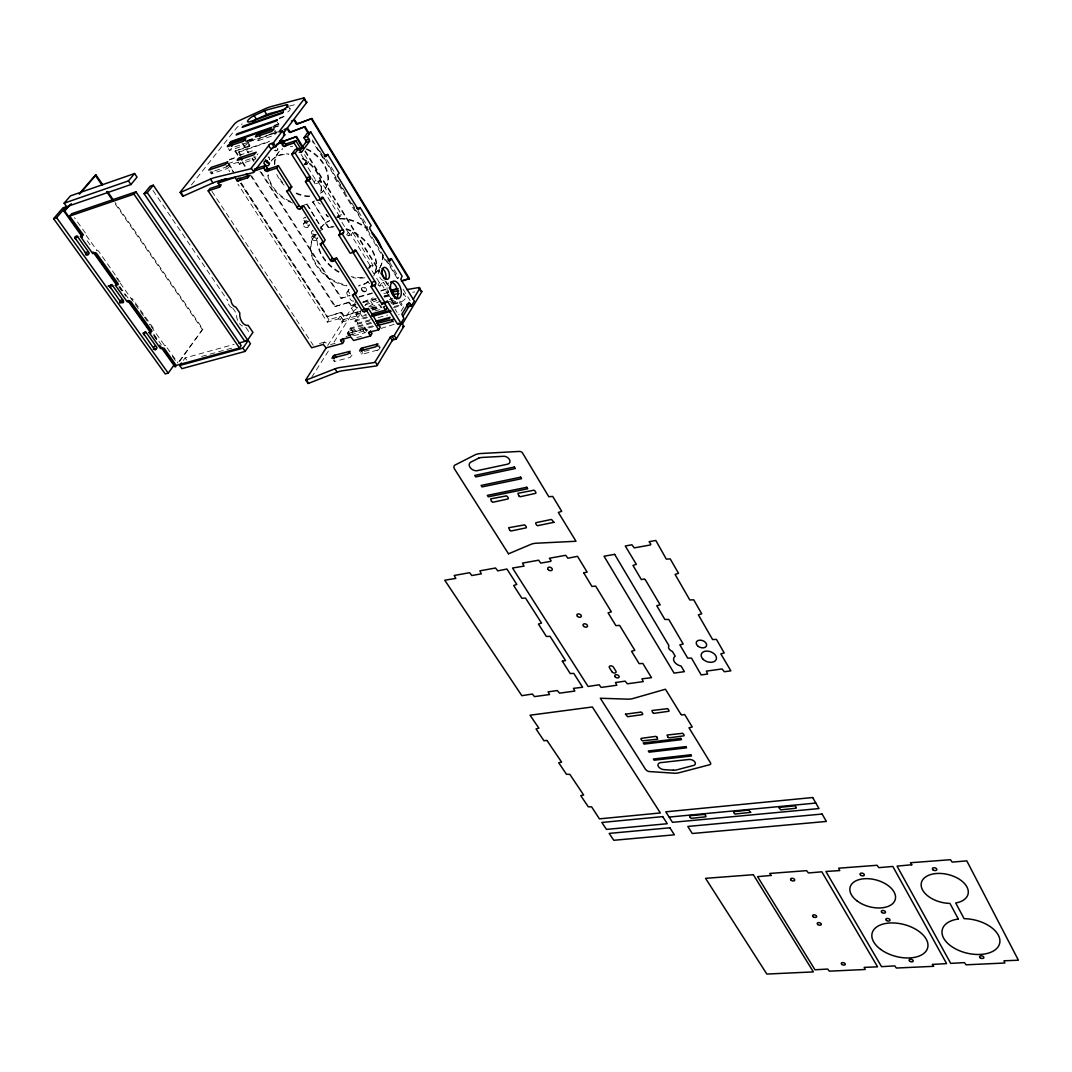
<?xml version="1.0" encoding="UTF-8"?>
<svg xmlns="http://www.w3.org/2000/svg" width="1072" height="1072" viewBox="0 0 1072 1072"><rect width="100%" height="100%" fill="white"/><g stroke="black" fill="none" stroke-linecap="round" stroke-linejoin="round"><path stroke-width="0.75" stroke-dasharray="5 3.75" d="M304.502 154.676L308.857 161.711L305.654 162.462L305.507 163.601L316.387 181.101L317.58 181.557L320.381 180.337L341.512 214.454L339.878 216.839L337.6 217.549L339.234 215.164L341.512 214.454M355.649 210.434L354.618 210.621L334.25 177.416L334.116 176.063L335.683 174.321M357.485 311.644L355.891 314.123L358.504 311.563L357.324 312.193L359.442 315.208L357.914 317.647L341.486 322.136L338.913 318.719L327.349 322.136L237.93 184.143M340.132 319.938L341.687 317.433L340.561 316.307L328.916 319.724L327.349 322.136M360.688 311.295L343.442 316.052L340.775 312.649L327.027 316.722L240.811 183.433M349.713 303.684C346.564 302.344 350.048 300.763 349.7 303.751L351.053 305.882L355.743 304.569M85.425 233.093L74.437 217.643M316.079 180.163C310.893 182.722 318.116 186.635 318.103 181.074M247.565 143.152L245.729 145.042L229.569 150.428L231.994 147.815L247.016 142.737M394.134 324.347L381.217 328.38M342.075 313.922L341.888 312.247L340.32 312.836M341.673 317.58L343.04 319.711L341.486 322.136M350.088 303.162L351.053 305.882M339.234 215.164L338.122 216.169L348.521 232.932L349.767 233.575L352.634 232.41L373.016 265.347L371.461 267.772L351.026 234.822L352.634 232.41M373.016 265.347L369.92 265.936L369.612 266.888L379.769 283.263L383.749 282.673L387.059 288.033M164.311 345.626L165.825 345.693M338.216 319.148L339.918 316.481M340.186 313.078L340.655 312.287M351.844 334.933L353.519 334.973M96.668 250.593L98.356 250.861L118.443 279.47M350.531 335L367.147 329.935M131.079 298.833L132.419 298.833M237.649 155.36L234.956 151.165L249.24 146.556L247.163 142.482L277.889 131.869M403.742 306.86L398.73 314.887M393.437 307.731L401.29 305.587L402.013 304.381L399.977 301.071L390.556 303.671M392.968 304.006L399.24 302.277L399.977 301.071M398.677 277.139L397.524 278.707M366.436 331.623L364.346 328.327L365.324 326.679L367.455 329.988M388.56 292.683L388.6 290.793L388.573 291.705M371.1 322.444L350.571 328.005L349.807 329.225L351.897 332.481L352.661 331.275L373.177 325.741M366.704 316.897L355.676 319.912L354.926 321.104L357.003 324.36L357.753 323.168L370.336 319.737M360.741 311.885L359.991 313.078L362.055 316.32L362.805 315.141L365.941 314.27M381.498 283.316L379.676 286.103L382.222 285.112L383.749 282.673M379.542 282.445L377.987 285.058L379.676 286.103M348.48 335.241C344.943 332.829 352.286 327.081 352.246 334.075M357.914 317.647L356.547 315.49L358.088 313.064M365.699 291.45L366.088 290.86A2.64 1.916 34.3 0 0 364.118 287.055A2.64 1.916 34.3 0 0 362.001 289.601A2.64 1.916 34.3 0 0 366.222 290.713M311.657 377.357L328.367 351.067M334.062 342.102L353.519 311.47A5.373 2.037 -32.2 0 1 357.056 308.441L358.691 307.771M327.67 345.559L351.469 308.24A5.373 2.023 -32.2 0 1 355.006 305.212L356.654 304.542M354.564 303.604L356.105 301.165M316.307 183.66L318.706 182.696L320.381 180.337M343.442 316.052L361.076 310.692M369.197 268.415L370.751 265.99M323.422 343.589L324.736 341.928L326.169 343.067M368.152 268.496L369.719 266.07M347.194 291.986L348.762 289.574M327.027 316.722L340.574 312.475M250.232 174.964L334.705 306.579L348.199 302.317M260 171.346L340.99 298.364L350.102 295.309M367.736 226.648L366.235 228.43L366.423 229.85L386.041 261.796L388.412 261.648M355.891 314.123L356.547 315.49M351.026 234.822L348.521 235.84L350.356 233.106M348.373 232.209L346.738 234.795L348.521 235.84M314.444 200.866A29.721 21.654 38.8 0 1 312.823 201.844L328.22 227.653L328.622 227.063A35.778 25.956 35.6 0 1 333.995 226.581M336.541 217.643L338.176 215.258M320.314 230.52A35.791 25.956 35.6 0 1 322.431 229.435L307.074 203.774A29.721 21.654 38.8 0 1 304.997 204.042M316.2 240.222L317.835 237.823M312.073 236.59L313.721 234.205M321.613 226.715L321.211 227.304A35.644 25.983 35.7 0 1 329.372 221.06M307.919 227.143L309.58 224.758A2.774 1.997 37.2 0 1 305.426 223.579A2.774 1.997 37.2 0 1 306.967 220.631M307.664 221.904L308.079 221.314A2.76 1.997 37.3 0 1 305.292 222.185A2.76 1.997 37.3 0 1 303.095 219.264A2.76 1.997 37.3 0 1 305.574 217.884M303.765 223.499L305.44 221.113M304.582 204.631A29.721 21.654 38.8 0 0 306.659 204.363L307.074 203.774M178.97 361.519L202.903 328.997L115.093 202.501M179.707 361.318L202.903 328.997M183.325 360.433L185.134 357.887L234.031 344.38M304.26 164.726L306.565 162.475M304.85 164.833L307.155 164.07L308.857 161.711M249.361 146.449L249.87 145.055L247.605 141.919L255.283 139.266M303.791 164.941L305.507 162.582M257.133 154.864L258.03 153.711M275.33 130.65L276.549 132.714L274.057 135.273L257.829 140.847L256.409 138.931M272.663 126.777L279.738 123.481L271.993 126.174M248.423 146.596L249.803 145.872M240.798 155.453L238.949 151.742L269.769 141.156M240.034 154.703L238.949 151.742M234.956 151.165L248.771 145.993M191.406 184.947L236.671 127.796A5.722 1.621 -32.1 0 1 240.53 124.741L242.245 123.963M324.36 342.102L316.414 344.447M352.018 355.14L350.088 357.418L334.558 361.478L333.017 359.803M238.306 162.14L226.179 166.013L229.797 171.587M386.804 262.077L387.019 261.38M240.999 162.14L239.512 164.271L255.94 158.83M322.9 157.932L312.408 141.464M367.133 330.672L364.828 327.563M213.006 171.533L211.251 173.852L227.612 168.425L230.105 165.731L214.346 171.011M347.824 332.856L350.075 336.005M334.652 360.554L334.129 361.465M347.462 333.62L363.207 329.493L364.373 328.354M350.142 330.806L365.284 326.652M366.289 330.297L364.199 327.014M365.82 332.534L364.815 332.829L362.684 329.519M379.233 347.382C382.088 346.792 375.656 353.988 375.91 347.931M363.247 301.848L373.177 297.802M364.962 305.587A6.043 2.291 -32 0 1 370.59 301.098L376.245 298.793M365.284 305.091L376.862 300.374M368.862 306.713A6.043 2.305 -32 0 1 372.627 304.341L381.096 300.897M279.417 117.987L285.594 115.816L278.546 119.113M273.038 127.461L280.703 124.794M274.137 127.501L281.802 124.834M247.377 140.365L253.595 138.208M248.369 140.512L252.818 138.971M247.927 141.075L253.863 139.012M269.112 134.482L273.722 132.888M262.091 137.524L276.536 132.566M238.507 152.318L269.327 141.745M239.378 155.319L253.086 150.629M229.716 159.393L235.679 157.356M229.274 159.969L235.224 157.932M227.988 163.694L234.312 161.55M245.568 160.411L255.94 156.887M340.99 298.364L349.713 295.899M359.241 296.609L373.284 292.656M381.083 290.472L387.327 288.716M358.865 297.199L372.909 293.259M380.721 291.061L386.965 289.306M334.705 306.579L347.824 302.907M351.428 305.279L356.132 303.979M362.376 302.237L374.892 298.753M384.272 296.14L390.53 294.398M363.569 302.398L376.084 298.914M383.897 296.743L390.154 295.001M389.324 299.463L392.352 298.619M370.054 306.86L379.649 304.22M389.243 301.567L394.04 300.24M370.483 308.093L379.89 305.507M390.784 302.652L395.34 301.406L393.839 303.845L382.222 285.112M371.676 308.267L381.083 305.681M371.729 308.857L381.136 306.27M201.63 356.453L231.686 348.186M356.963 314.002L359.857 313.198M372.547 309.62L381.967 307.021M372.105 310.13L381.699 307.49M392.875 304.408L399.266 302.652A5.306 2.037 -31.7 0 0 405.002 298.954A5.306 2.037 -31.7 0 0 404.332 296.314M343.04 319.711L359.442 315.208M374.999 310.947L382.597 308.857M394.174 306.538L402.013 304.381M362.055 316.32L366.758 315.034M354.926 321.104L367.522 317.674M378.215 317.607L387.649 315.034M357.003 324.36L369.599 320.943M349.807 329.225L371.917 323.235M351.897 332.481L374.007 326.531M346.015 336.501L350.383 335.322M353.8 335.724L364.775 332.816M330.551 344.554L335.067 343.348M356.708 337.559L362.832 335.925M364.44 351.361L370.872 349.673M289.52 106.061L297.668 103.93M377.331 350.155L362.001 354.309L360.621 352.581M260.389 138.02L257.602 140.821M388.707 292.616L386.724 292.951A19.564 7.45 -31.9 0 0 383.2 293.822M389.163 295.202L384.245 296.019A14.459 5.507 -31.9 0 0 383.588 296.153M412.707 292.227L414.73 291.892M255.618 158.87L253.93 156.284M119.394 280.797L120.077 281.387M240.476 154.113L241.2 154.783M248.168 142.321L247.016 140.459M153.39 328.3L132.633 299.048M348.427 331.945L350.557 335.241M167.058 347.757L177.898 362.979M86.242 235.425L96.895 250.379M116.258 277.581L119.166 281.655M120.131 283.021L143.38 315.65M144.345 317.017L150.16 325.178M151.125 326.531L164.686 345.573M172.431 356.453L176.304 361.894M87.154 240.718L91.857 247.324M119.984 286.76L128.184 298.257M153.778 334.142L161.403 344.849M119.099 286.653L125.88 296.167M153.979 335.549L158.817 342.33M118.912 286.921L122.771 292.334M153.644 335.603L157.504 341.017M185.134 357.887L186.622 359.991M115.307 204.122L202.179 329.211M152.934 190.427L227.8 300.776M232.664 307.959L236.698 313.895A8.75 5.387 71.8 0 0 242.553 326.022M245.836 327.362L249.026 332.052M211.881 191.285L282.217 298.11M286.787 305.051L313.279 345.291M210.809 170.944L212.444 173.45M210.032 171.976L211.251 173.852M228.845 163.788L233.093 170.22M241.254 182.856L327.416 316.119M227.197 162.381L233.549 172.203L228.899 165.101M240.718 183.379L328.916 319.724M235.398 150.589L238.091 154.797M242.58 161.792L246.185 167.393M251.572 175.795L335.094 305.989M242.151 162.368L245.743 167.969M348.574 333.298L350.678 336.568M238.292 162.368L239.512 164.271M228.403 148.619L229.596 150.482M342.464 313.319L343.831 315.449M350.571 328.005L352.661 331.275M355.676 319.912L357.753 323.168M243.331 143.97L248.731 152.438M252.335 158.08L254.131 160.907M261.327 172.19L341.378 297.775M241.991 143.125L248.302 153.001M251.893 158.643L253.702 161.47M355.006 305.212L357.056 308.441M379.019 345.599L380.078 347.261M351.469 308.24L353.519 311.47M349.727 293.527L348.708 291.906A2.68 1.93 34.5 0 1 349.834 289.132M370.59 301.098L372.627 304.341M306.659 204.363L322.431 229.435M312.823 201.844L328.622 227.063M274.311 130.838L275.893 133.37M395.032 309.151L397.096 312.475M277.3 122.101L278.867 124.62M311.912 178.542L314.391 182.535M305.292 150.777L379.944 271.591M386.094 281.534L388.734 285.795M304.863 151.366L379.568 272.194M384.835 280.717L388.359 286.412M301.031 154.207L307.155 164.07M318.706 182.696L339.878 216.839M399.24 302.277L401.29 305.587M312.381 139.99L397.645 279.001M403.126 289.279L410.067 300.589M289.467 107.749L290.043 108.687M403.541 293.406L405.578 296.703M326.679 159.621L334.866 172.981M358.383 211.372L366.892 225.254M389.645 262.399L397.859 275.799M319.751 150.763L345.841 193.308M351.924 203.238L370.188 233.013M388.453 262.801L398.02 278.398M362.671 352.5L361.666 354.216M231.78 307.704A5.99 3.698 71.3 0 1 227.88 301.647M289.36 108.473A5.655 1.635 -31.7 0 1 289.668 110.202A5.655 1.635 -31.7 0 1 285.527 113.498M277.527 148.633A2.827 2.064 40.1 0 1 276.603 150.71A2.827 2.064 40.1 0 1 273.856 150.134M367.897 282.191A35.791 25.956 35.6 0 1 358.504 286.01M346.551 285.876A35.791 25.956 35.6 0 1 315.878 264.905A35.791 25.956 35.6 0 1 314.86 235.224L315.262 234.634A35.778 25.956 35.6 0 0 316.28 264.315A35.778 25.956 35.6 0 0 346.939 285.273M328.22 227.653A35.791 25.956 35.6 0 1 333.593 227.17M345.841 229.234A35.791 25.956 35.6 0 1 374.463 274.177M314.029 201.456A29.721 21.654 38.8 0 1 312.421 202.42M292.643 203.023A29.721 21.654 38.8 0 1 267.786 175.245M272.033 160.036A29.721 21.654 38.8 0 1 288.408 154.529M302.143 158.803A29.721 21.654 38.8 0 1 320.662 191.928M278.01 148.78A2.827 2.064 40.1 0 1 275.29 150.107M290.566 201.482A29.721 21.654 38.8 0 1 268.214 174.669M271.082 161.148A29.721 21.654 38.8 0 1 288.837 153.953M302.572 158.227A29.721 21.654 38.8 0 1 320.448 193.322M368.286 281.601A35.778 25.956 35.6 0 1 358.892 285.42M346.243 228.644A35.778 25.956 35.6 0 1 373.605 275.96M382.356 254.801A35.644 25.983 35.7 0 1 374.182 273.923M364.788 277.742A35.644 25.983 35.7 0 1 352.862 277.635M338.725 272.342A35.644 25.983 35.7 0 1 317.258 237.341M340.065 218.956A35.644 25.983 35.7 0 1 366.128 228.349M328.233 216.986A2.72 1.983 37.2 0 1 326.009 214.454M320.381 204.082A2.734 1.997 37.7 0 1 318.183 202.327M369.961 283.517A2.626 1.916 34.4 0 1 367.669 281.44M306.257 149.289A29.601 21.681 39 0 1 321.533 192.665M309.379 196.551A29.601 21.681 39 0 1 293.473 192.277M284.12 185.188A29.601 21.681 39 0 1 276.777 174.468M274.445 164.659A29.601 21.681 39 0 1 282.244 149.236M290.324 146.502A29.601 21.681 39 0 1 292.736 146.328M328.38 216.303A2.72 1.983 37.2 0 1 326.518 214.32M306.686 148.727A29.587 21.681 39 0 1 327.241 171.145A29.587 21.681 39 0 1 320.193 193.268M309.781 195.975A29.587 21.681 39 0 1 293.889 191.7M282.673 182.562A29.587 21.681 39 0 1 278.305 176.197M274.874 164.096A29.587 21.681 39 0 1 282.673 148.673M382.731 254.211A35.631 25.983 35.7 0 1 374.557 273.333M362.443 277.527A35.631 25.983 35.7 0 1 351.067 276.576M339.1 271.752A35.631 25.983 35.7 0 1 319.054 248.382M320.153 228.926A35.631 25.983 35.7 0 1 329.774 220.484M340.467 218.38A35.631 25.983 35.7 0 1 366.517 227.773M313.573 230.895A2.747 1.983 36.8 0 0 311.362 232.396A2.747 1.983 36.8 0 0 313.453 235.17A2.747 1.983 36.8 0 0 316.24 234.446A2.747 1.983 36.8 0 1 312.568 233.669A2.747 1.983 36.8 0 1 312.528 230.507M267.946 156.834A2.841 2.064 39.9 0 1 268.858 158.066M308.213 221.167A2.76 1.997 37.4 0 1 304.006 220.256A2.76 1.997 37.4 0 1 305.48 217.201M268.925 156.847A2.841 2.064 39.9 0 1 269.34 159.299M383.28 280.395A6.231 3.457 73.2 0 1 378.778 274.566A6.231 3.457 73.2 0 1 380.587 268.362M392.821 299.383A9.099 5.025 73.6 0 1 387.461 291.597A9.099 5.025 73.6 0 1 388.694 282.834M357.7 307.476A2.667 1.916 34 0 1 354.497 305.909A2.667 1.916 34 0 1 355.046 303.296M353.827 301.031A2.68 1.916 34.2 0 1 350.423 299.503L347.14 294.331A2.68 1.93 34.4 0 1 347.328 291.879A2.68 1.93 34.4 0 1 350.209 292.093M269.313 159.192A2.854 2.064 39.7 0 1 269.782 159.554M317.526 238.051A2.747 1.983 36.7 0 1 313.694 236.644A2.747 1.983 36.7 0 1 314.793 233.736M403.407 293.272A5.306 2.037 -31.7 0 1 403.34 295.135M384.54 297.292A19.537 7.477 -31.9 0 1 388.747 296.207M361.626 290.204A2.64 1.916 34.3 0 0 365.833 291.316A2.64 1.916 34.3 0 0 363.73 287.644A2.64 1.916 34.3 0 0 361.626 290.204M303.684 225.857A2.774 1.997 37.2 0 0 308.053 226.996A2.774 1.997 37.2 0 0 305.788 223.097A2.774 1.997 37.2 0 0 303.684 225.857M311.992 238.922A2.76 1.983 36.7 0 0 316.334 240.061A2.76 1.983 36.7 0 0 314.083 236.202A2.76 1.983 36.7 0 0 311.992 238.922"/><path stroke-width="1.5" d="M288.783 189.221L299.544 206.4L300.75 206.856L303.577 205.636L325.191 239.94L323.516 242.406L320.019 243.893L330.766 260.965L332.293 261.555L334.276 258.674L336.568 257.99L357.418 291.075L355.824 293.581L352.34 294.974L362.725 311.443L364.266 311.992L366.128 309.125L368.406 308.495L380.252 327.308L378.711 329.828L368.527 332.307L370.47 335.992L353.599 340.481L350.785 337.023L340.548 339.797L342.517 343.442L325.955 347.851L323.315 344.42L311.671 347.77L208.182 190.896L210.045 188.511L221.207 184.786L219.358 187.185L208.182 190.896M74.558 237.234L86.376 254.077C86.859 257.2 90.664 252.925 88.346 251.692L77.787 236.925C77.197 233.79 73.352 238.332 75.79 239.311M240.463 178.354C235.518 176.773 235.867 185.617 240.463 178.354L249.374 175.379L247.552 177.778L238.627 180.753M254.426 169.121L265.387 165.436L266.941 167.889L265.173 170.756L267.075 171.52M280.087 140.995L280.475 142.013M279.819 141.477L282.928 140.419L284.455 142.857C279.269 145.631 286.345 148.995 286.492 143.782L295.792 140.606L301.018 149.048M284.455 142.857L285.286 144.184L286.492 143.782M284.04 129.739L287.551 128.104L289.051 130.529L288.716 131.749L290.016 132.539L304.971 126.657L309.326 133.745M182.763 196.297L212.939 182.897A21.869 6.553 -32.6 0 1 218.46 181.034L253.287 172.619L271.631 148.727C264.784 145.43 273.347 139.816 273.507 147.467L275.826 146.676L284.804 134.804L282.418 130.972L278.908 131.923L304.341 98.771A3.055 0.884 -31.5 0 0 303.577 98.008L271.122 106.57A20.864 5.936 -31.9 0 0 265.735 108.486L238.212 121.082A5.722 1.608 -32.1 0 0 234.339 124.138L180.123 192.263L182.602 196.069M291.437 121.069L294.505 119.997L297.386 123.856L311.885 118.523L409.397 278.573L401.477 281.306M307.919 383.32L305.761 379.903L326.236 347.81M330.591 260.362L332.266 257.762L322.136 242.071M332.266 257.762L333.03 259.009L334.276 258.674M266.941 167.889L267.611 169.135L268.871 169.108M280.529 140.419L281.36 141.745M289.051 130.529L290.552 131.95L304.971 126.657M295.993 122.422L296.381 124.312L298.003 123.334M299.222 205.449C293.929 208.156 301.165 211.854 301.272 206.373M354.497 293.179L364.346 308.991L366.128 309.125M297.48 207.888L286.505 190.937L290.016 189.342L291.772 186.917L278.398 165.691L269.018 168.827L267.116 171.453M282.472 141.558L296.502 136.573L303.537 147.936M308.093 383.521L337.131 372.145A20.448 8.161 -32.9 0 1 342.531 370.751L376.862 365.86L392.419 340.226L396.345 338.873L403.863 326.344L401.772 322.994L397.538 324.159L384.245 302.827M411.447 305.868L410.04 303.59L406.636 304.515L408.03 306.793L411.447 305.868L414.328 301.071L400.794 279.31L402.094 276.174L391.427 258.727L388.01 259.719M392.352 340.668L390.221 336.997L394.241 335.509L401.772 322.994M402.268 324.186L421.698 291.892L419.688 288.569A2.868 1.099 -31.5 0 0 418.79 287.564L406.663 289.601M305.868 380.238L334.96 368.835A20.475 8.134 -32.9 0 1 340.36 367.441L374.691 362.483L390.235 337.305M402.831 316.468L409.383 305.627M413.269 299.182L419.688 288.569M360.581 349.231L359.576 350.933L375.763 346.805L377.987 343.951L361.465 348.145L360.527 349.137L362.001 351.455M371.957 313.801L385.639 310.049L387.153 307.61M370.47 335.992L372.024 333.472L370.376 331.141M352.42 251.438L371.783 282.834C376.419 278.251 377.92 286.773 371.997 284.964L370.966 286.572L381.927 304.113L385.371 303.162L387.233 300.843L400.968 323.235L403.916 318.344L401.839 314.217L408.955 302.478L410.04 303.59M369.09 333.807L370.644 331.288M381.927 304.113L382.932 302.492M364.547 311.63L366.825 311.001L368.406 308.495M332.99 356.48L331.972 358.182L347.864 354.135L350.115 351.321L333.888 355.408L332.95 356.386L334.424 358.678M362.577 310.746L364.158 308.24M342.517 343.442L344.085 340.936L342.611 338.739M370.966 286.572L374.423 285.594L375.455 283.986M356.695 208.598L360.138 207.526L371.18 225.602L369.639 227.465L369.867 228.818L389.712 261.059L391.427 258.727M341.11 341.285L342.692 338.779M353.117 295.792L354.711 293.299M153.819 349.043C152.666 342.919 161.805 348.923 153.35 349.231M319.644 198.883L339.677 231.324C344.514 226.808 345.854 235.157 339.891 233.482L338.819 235.076L350.169 253.26L353.639 252.228L354.859 249.87L355.663 250.044L375.24 281.856M332.628 261.153L334.92 260.469L336.568 257.99M338.819 235.076L342.29 234.031L343.429 232.45M360.138 207.526L358.329 209.817L337.707 176.29L337.573 174.937L339.141 173.195L327.697 154.462L324.226 155.614M320.809 244.751L322.484 242.285M181.503 362.966L179.694 365.498L181.932 368.647L245.166 351.388L250.433 343.683L248.235 340.454L238.775 343.08M239.485 348.011L241.173 345.573L135.916 191.808L71.677 213.757L69.68 216.088L83.402 234.996L80.48 236.456L92.755 253.635L95.234 252.577L96.426 253.206L118.268 283.879L118.094 284.723L115.387 285.299L127.246 301.902L129.712 300.924L130.891 301.54L152.01 331.181L149.115 332.534L160.586 348.588L164.163 348.212L176.156 365.405L239.485 348.011L133.973 194.153L135.916 191.808M247.645 340.052L252.938 332.36L248.155 325.298A8.75 5.387 71.8 0 1 242.031 321.975A8.75 5.387 71.8 0 1 239.833 312.997L235.8 307.048A6.003 3.698 71.3 0 1 230.936 299.865L153.296 185.201L150.134 186.287L144.077 193.697L244.523 340.923L247.645 340.052L147.253 192.612L153.296 185.201M179.694 365.498L242.942 348.159L248.235 340.454M327.697 154.462L325.741 156.646L310.8 131.99L307.423 136.546L309.754 141.035L301.527 152.237L298.619 148.445L295.162 153.108L310.625 177.697L310.478 178.917L306.592 180.109L305.466 181.677L317.245 200.531L320.742 199.419L322.029 197.087L322.86 197.288L343.147 230.266M299.53 208.812L301.848 208.075L303.577 205.636M305.466 181.677L308.977 180.538L310.103 178.97M53.6 218.688L56.602 217.67L65.901 206.869L62.913 207.901L53.6 218.688L165.262 373.927L168.224 373.123L174.508 364.386M287.309 191.821L289.078 189.396M300.053 150.134L305.721 142.469L309.205 141.29M156.311 348.4L155.507 349.914L154.649 349.7L143.125 332.923M306.592 180.109L306.981 178.515L291.651 154.288L295.108 149.624L298.619 148.445M305.721 142.469L306.203 141.102L303.939 137.739L307.316 133.169L310.8 131.99M297.587 123.896L311.885 118.523M284.737 146.114L294.05 142.951L295.792 140.606M267.209 171.225L276.603 168.103L278.398 165.691M149.115 332.534L150.911 330.136M282.124 141.919L296.502 136.573M254.171 170.997L263.578 167.848L265.387 165.436M276.509 144.345L281.172 142.75L282.928 140.419M283.477 133.102L306.646 102.55L304.341 98.771M294.505 119.997L295.564 122.985M180.217 192.558L210.447 179.104A21.896 6.512 -32.6 0 1 215.981 177.242L250.687 168.813L269.219 144.894M271.095 143.635L273.414 142.831L282.418 130.972M119.943 302.853C121.551 294.988 126.684 304.93 120.922 302.371L109.277 285.661M219.358 187.185L220.497 186.34L218.098 183.071L219.961 180.686L226.098 178.622M230.091 142.643L231.003 141.504L271.457 127.421L270.573 128.573L230.091 142.643L231.686 145.122M115.387 285.299L117.25 282.941M122.811 299.852L112.6 285.581C111.863 282.619 108.406 287.068 110.684 288.006M130.931 184.531L137.055 177.148L134.59 173.53L70.444 195.881L64.132 203.171L66.652 206.695L130.931 184.531L128.439 180.887L134.59 173.53M80.48 236.456L82.437 234.111M82.464 237.14L64.132 211.465L69.492 205.221M79.154 193.978L95.247 175.259L95.998 174.991L102.684 184.625M64.132 211.465L71.315 203.707M79.904 193.724L95.998 174.991M86.001 254.573L85.358 252.657L88.346 251.692M398.637 323.208L398.409 323.958L399.521 323.597M376.929 323.422L393.049 319.335L390.945 322.015L377.545 325.486M348.896 351.562L350.33 353.773M230.239 143.996L245.85 138.636L243.424 141.249L228.376 146.355C224.638 148.432 232.329 139.574 231.833 146.475M478.648 458.173L470.702 462.206A5.95 4.154 27.7 0 0 470.126 467.499A5.95 4.154 27.7 0 0 476.718 470.769L507.471 464.203A5.213 3.672 27 0 0 509.696 460.035A5.213 3.672 27 0 0 504.215 456.257L482.373 457.422A14.164 9.889 27.3 0 0 478.42 458.28M286.559 104.748A5.655 1.621 -31.7 0 1 286.894 106.972A5.655 1.621 -31.7 0 1 280.757 110.885L249.629 121.86A6.445 1.822 -31.9 0 1 248.007 120.211A6.445 1.822 -31.9 0 1 254.144 115.615L264.422 110.912A15.41 4.382 -31.9 0 1 268.281 109.545L286.559 104.748L288.087 107.254M252.443 121.819A6.445 1.836 -31.9 0 1 256.449 119.3L266.74 114.61A15.397 4.409 -31.9 0 1 270.586 113.257L285.809 109.29M306.485 380.118L308.682 383.401M258.245 134.268L274.177 128.801L271.779 131.427L256.422 136.64C252.657 138.77 260.201 129.846 259.839 136.787M64.132 203.171L128.439 180.887M283.504 135.246L284.804 134.804M240.168 157.624L256.248 152.197L253.769 154.904L238.279 160.063C234.513 162.194 242.125 153.122 241.79 160.157M69.68 216.088L133.973 194.153M303.939 137.739L307.423 136.546M144.077 193.697L147.253 192.612M305.56 140.311L308.991 139.105M291.651 154.288L295.162 153.108M299.329 152.304L301.674 151.594M218.098 183.071L235.009 177.416L236.577 179.828M74.799 237.917L77.787 236.925M324.293 156.753L326.612 155.989M306.378 177.925L309.888 176.773M289.467 187.667L291.772 186.917M85.532 254.694L88.52 253.716M319.778 199.419L323.275 198.307M108.111 286.17L111.099 285.246M109.625 286.505L112.6 285.581M120.01 302.76L122.985 301.848M352.594 252.054L356.065 251.022M388.158 260.952L390.436 260.295M143.286 333.486L146.248 332.628L156.123 346.43M401.839 280.703L409.397 278.573M391.133 290.298L397.189 288.596M390.771 290.887L398.328 288.783M385.397 302.518L387.689 301.875M371.421 315.61L390.315 310.451M372.252 316.374L391.146 311.228M375.83 321.171L390.047 317.312L389.297 318.531L376.661 321.948M402.59 326.679L403.863 326.344M392.674 291.946L398.65 290.941M394.094 294.385L399.012 293.567M394.483 297.936L397.766 297.4M669.142 817.078L815.832 803.062M372.051 284.978L371.904 282.887M673.457 770.245L663.823 769.616A5.266 3.27 19.9 0 1 658.329 766.4A5.266 3.27 19.9 0 1 660.057 762.715L689.001 759.458A4.623 2.881 19.3 0 1 694.549 761.589A4.623 2.881 19.3 0 1 694.04 765.314L676.901 769.83A12.583 7.839 19.7 0 1 673.203 770.232M339.891 233.482L339.73 231.351M144.358 335.054C142.308 334.638 145.47 329.519 146.248 332.628M273.507 147.467L271.631 148.727M334.598 355.247L336.139 357.485M247.552 177.778L248.717 176.934L246.332 173.61M384.727 306.364L383.548 307.074L385.639 310.049M362.242 347.998L363.73 350.249M394.054 339.449L391.977 336.099M508.53 553.809L531.297 544.201A18.479 12.542 24.6 0 1 536.563 543.209L575.999 541.266L558.338 512.456L561.715 511.304L552.723 496.43L548.784 496.725L522.52 452.974A2.827 2.01 26.8 0 0 519.505 451.419L480.738 453.523A19.175 13.387 27.3 0 0 475.378 454.689L454.474 465.342A5.293 3.672 28 0 0 454.501 468.946L508.423 553.715M56.602 217.67L168.224 373.123M64.883 211.211L82.249 235.545M94.792 253.126L116.982 284.227M128.56 300.441L150.75 331.543M162.328 347.77L175.835 366.704L175.098 366.905L159.661 345.278M93.076 252.014L116.232 284.455M127.809 300.669L150.978 333.111M95.247 175.259L101.934 184.88M106.704 191.754L113.391 201.375M107.455 191.499L113.176 199.754M242.942 348.159L245.166 351.388M180.86 192.357L183.366 196.096M210.447 179.104L212.939 182.897M334.96 368.835L337.131 372.145M251.397 168.291L253.876 172.163M375.347 361.961L377.505 365.338M376.768 344.233L378.188 346.457M263.578 167.848L265.132 170.301M244.63 138.998L246.225 141.491M377.491 323.422L378.872 325.633M276.603 168.103L290.016 189.342M301.848 208.075L323.516 242.406M334.92 260.469L355.824 293.581M366.825 311.001L378.711 329.828M254.144 115.615L256.449 119.3M273.414 142.831L275.826 146.676M394.241 335.509L396.345 338.873M308.977 180.538L320.742 199.419M342.29 234.031L353.639 252.228M374.423 285.594L385.371 303.162M264.422 110.912L266.74 114.61M281.172 142.75L282.7 145.189M391.803 319.55L393.196 321.774M380.828 273.012L384.339 278.693M389.618 287.216L395.38 297.775L389.23 287.832M296.073 137.149L303.095 148.526M287.108 128.68L288.609 131.106M294.05 142.951L298.418 149.986M304.542 127.233L308.026 132.901M311.47 119.086L409.022 279.176M303.577 98.008L305.868 101.786A3.055 0.884 -31.5 0 1 306.646 102.55M418.79 287.564L420.814 290.887A2.868 1.112 -31.5 0 1 421.698 291.892M372.225 233.897A35.644 25.983 35.7 0 1 380.145 246.091M371.837 232.49A35.631 25.983 35.7 0 1 381.538 248.356M267.357 160.746A2.841 2.064 39.9 0 1 265.575 160.197M382.074 268.536A6.231 3.457 73.2 0 1 385.585 273.347A6.231 3.457 73.2 0 1 385.357 279.296M390.516 282.016A9.099 5.025 73.6 0 1 397.082 288.757A9.099 5.025 73.6 0 1 396.278 298.847M269.635 163.426A2.854 2.064 39.7 0 1 266.995 162.609A2.854 2.064 39.7 0 1 265.802 160.143M553.943 522.305L538.533 525.481C537.568 527.21 533.843 522.144 536.697 522.52L551.517 519.438L553.943 522.305M645.371 579.805L660.151 604.822L656.774 605.747L664.908 619.509L668.767 619.442L683.199 644.031L679.836 644.821L687.715 658.168L691.494 658.061L701.168 674.931L707.614 674.047L706.381 671.126L722.086 668.941L724.337 671.742L730.863 670.844L720.826 653.866L724.216 652.942L716.458 639.421L712.585 639.542L698.354 614.832L701.731 613.774L693.718 599.811L689.805 599.972L675.079 574.391L678.522 573.332L670.241 558.914L666.302 559.128L655.836 540.476L649.109 541.682L650.851 544.228L650.302 544.991L634.222 547.872L631.904 544.79L625.271 545.996L636.339 564.341L632.976 565.413L641.364 579.63L644.299 578.934L645.371 579.872M911.763 864.769L897.05 866.122L950.717 963.406L964.438 962.616L966.046 964.813L1004.866 963.018L1003.955 960.793L1018.4 960.217L966.797 860.87L952.124 862.116L950.489 859.704L910.436 862.746L911.763 864.823M652.66 712.532L653.853 713.376L668.03 711.366C670.858 711.848 667.132 707.212 666.462 708.806L651.95 710.495L652.66 712.532M562.344 661.183L570.21 673.564L573.748 673.377L582.632 687.246L573.453 688.358L574.847 691.051L559.571 693.155L557.306 690.556L548.1 691.869L549.521 694.549L534.486 696.612L532.369 694.04L521.836 695.688L444.746 580.22L455.814 578.411L454.206 575.476L469.603 572.703L471.801 575.53L481.261 573.868L479.894 570.827L495.545 567.999L497.743 570.867L506.922 569.018L516.798 584.428L513.662 585.5L521.903 598.31L525.521 598.055L541.548 623.073L538.425 624.078L546.425 636.5L550.003 636.286L565.547 660.566L562.358 661.129M657.002 737.147L657.645 739.198L643.508 740.712C642.718 742.159 639.22 737.844 641.954 738.233L655.836 736.37L657.002 737.188M750.655 812.348L736.022 813.929C735.124 815.323 731.948 811.022 734.588 811.584L748.658 810.07L750.655 812.388M667.789 737.027L668.968 737.844L683.065 735.968C685.772 736.343 682.556 732.149 681.551 733.422L667.052 735.044L667.816 736.946M932.452 964.425L933.685 966.314L896.366 968.043L894.812 965.899L881.532 966.663L825.909 871.482L839.765 870.571L838.652 868.199L877.084 865.278L878.839 867.663L892.815 866.444L946.589 963.594L932.452 964.425M491.458 501.281L492.772 502.286L507.324 499.096C510.312 499.418 506.198 494.326 505.448 496.095L490.628 498.869L491.458 501.281M583.758 572.89L591.932 586.411L595.684 586.129L611.348 611.844L608.079 612.876L615.904 625.633L619.616 625.405L634.812 650.315L631.555 651.294L639.14 663.662L642.825 663.461L651.495 677.678L641.914 678.844L643.267 681.604L627.334 683.802L625.164 681.135L615.475 682.516L616.842 685.249L601.164 687.42L599.154 684.78L588.086 686.482L512.51 568.013L524.061 566.123L522.506 563.108L538.586 560.2L540.77 563.108L550.66 561.366L551.102 560.669L549.36 558.257L565.708 555.296L567.892 558.231L577.5 556.314L587.161 572.14L583.784 572.796M680.827 714.18L681.819 715.024L684.673 714.501L692.244 727.004L688.988 727.808L710.575 762.983A2.492 1.568 18.9 0 1 709.785 764.698L679.38 772.671A17.018 10.599 19.7 0 1 674.355 773.207L648.922 771.532A4.677 2.894 20.1 0 1 645.478 769.254L600.32 698.247L628.098 699.158A17.541 11.31 21.3 0 0 633.204 698.475L665.444 689.229L680.827 714.18M778.795 807.538L780.791 809.869L795.236 808.328C798.037 808.811 794.687 804.482 793.843 805.93L778.808 807.457M509.575 530.05L510.862 531.029L525.347 528.014C528.282 528.402 524.449 523.538 523.511 525.079L508.664 527.732L509.602 529.903M690.221 817.561L691.346 818.338L704.961 816.877C707.681 817.32 704.224 813.219 703.567 814.492L689.497 815.752L690.234 817.48M518.741 495.76L520.054 496.765L534.861 493.522C537.876 493.857 533.856 488.765 533.052 490.386L517.923 493.308L518.741 495.76M625.512 714.207L627.616 716.712L641.686 714.729C644.433 715.145 641.002 710.776 640.105 712.197L625.525 714.166M547.511 741.141L546.559 740.35L543.986 740.792L536.027 728.933L538.894 728.143L530.024 715.212L592.36 706.971L660.352 812.951L599.422 818.861L591.61 806.868L588.273 806.801L580.756 795.598L583.65 795.022L569.862 774.373L566.445 774.265L558.7 762.728L561.634 762.152L547.497 741.248M771.116 875.449L757.582 876.641L814.988 969.785L827.678 969.048L829.353 971.165L865.238 969.49L864.166 967.386L877.566 966.837L821.835 871.804L808.422 872.97L806.626 870.652L769.736 873.452L771.116 875.489M227.666 161.979L225.174 164.646L208.772 170.046L211.264 167.366L227.666 161.979M277.393 119.702L276.522 120.841L236.175 134.951L237.059 133.812L277.393 119.702M283.276 112.051L282.405 113.19L242.178 127.327L243.063 126.201L283.276 112.051M514.413 467.017L474.775 475.432L475.713 476.919L515.337 468.531L514.413 467.017M520.644 477.174L481.073 485.442L482.011 486.916L521.568 478.688L520.644 477.174M526.821 487.264L487.331 495.371L488.256 496.832L527.746 488.765L526.821 487.264M614.645 554.345L604.032 556.234L674.06 673.109L684.405 671.662L681.042 666.02A7.852 5.199 20 0 1 674.288 661.638A7.852 5.199 20 0 1 675.199 656.171L672.358 651.414A5.36 3.578 20.3 0 1 668.941 645.666L614.645 554.345M680.76 738.434L643.227 742.909L643.991 744.102L681.511 739.653L680.76 738.434M685.785 746.621L648.319 750.99L649.083 752.182L686.522 747.841L685.785 746.621M690.77 754.768L653.384 759.016L654.134 760.209L691.507 755.974L690.77 754.768M812.67 797.528L665.779 811.826L672.479 822.331L818.981 808.569L812.67 797.528M662.71 816.623L601.834 822.465L606.484 829.406L667.266 823.725L662.71 816.623M669.879 827.798L609.164 833.4L613.774 840.287L674.382 834.82L669.879 827.798M822.117 814.05L687.809 826.445L692.284 833.507L826.351 821.447L822.117 814.05M753.335 874.698L705.564 878.343L766.828 974.059L813.38 971.902L753.335 874.698M611.938 671.702L609.472 667.762A2.305 1.501 21.7 0 1 610.45 665.873A2.305 1.501 21.7 0 1 613.425 667.199L615.877 671.139A2.305 1.501 21.6 0 1 614.899 673.015A2.305 1.501 21.6 0 1 611.938 671.702M958.328 919.026L949.939 903.401A24.026 14.284 13.7 0 1 921.665 881.787A24.026 14.284 13.7 0 1 958.971 879.013A24.026 14.284 13.7 0 1 955.715 902.972L964.103 918.677A29.493 17.031 13.3 0 1 999.238 944.687A29.493 17.031 13.3 0 1 952.995 947.42A29.493 17.031 13.3 0 1 958.328 919.026M933.069 869.915A2.265 1.367 13.8 0 0 936.767 869.794A2.265 1.367 13.8 0 0 933.953 867.704A2.265 1.367 13.8 0 0 933.069 869.915M980.398 957.953A2.198 1.246 13.2 0 0 983.868 957.671A2.198 1.246 13.2 0 0 980.947 955.849A2.198 1.246 13.2 0 0 980.398 957.953M857.278 901.083A23.396 13.802 15.2 0 0 895.026 900.199A23.396 13.802 15.2 0 0 865.774 878.665A23.396 13.802 15.2 0 0 857.278 901.083M909.739 961.236A2.131 1.206 14.6 0 0 913.197 961.195A2.131 1.206 14.6 0 0 910.543 959.279A2.131 1.206 14.6 0 0 909.739 961.236M860.722 875.248A2.211 1.313 15.4 0 0 864.273 875.127A2.211 1.313 15.4 0 0 861.486 873.09A2.211 1.313 15.4 0 0 860.722 875.248M881.988 912.54A2.184 1.273 15 0 0 885.499 912.46A2.184 1.273 15 0 0 882.765 910.476A2.184 1.273 15 0 0 881.988 912.54M886.504 920.459A2.171 1.26 14.9 0 0 890.001 920.379A2.171 1.26 14.9 0 0 887.281 918.409A2.171 1.26 14.9 0 0 886.504 920.459M880.728 949.43A28.716 16.469 14.8 0 0 927.267 948.975A28.716 16.469 14.8 0 0 891.73 922.925A28.716 16.469 14.8 0 0 880.728 949.43M841.962 964.492A2.09 1.166 15.9 0 0 845.299 964.465A2.09 1.166 15.9 0 0 842.659 962.589A2.09 1.166 15.9 0 0 841.962 964.492M791.283 880.353A2.157 1.273 16.8 0 0 794.7 880.233A2.157 1.273 16.8 0 0 791.927 878.249A2.157 1.273 16.8 0 0 791.283 880.353M813.259 916.828A2.117 1.233 16.4 0 0 816.636 916.748A2.117 1.233 16.4 0 0 813.916 914.818A2.117 1.233 16.4 0 0 813.259 916.828M817.923 924.587A2.117 1.219 16.3 0 0 821.299 924.52A2.117 1.219 16.3 0 0 818.593 922.577A2.117 1.219 16.3 0 0 817.923 924.587M381.967 271.095A6.244 3.444 73.2 0 0 387.434 279.377A6.244 3.444 73.2 0 0 387.769 269.662A6.244 3.444 73.2 0 0 381.967 271.095M390.436 286.639A9.112 5.025 73.6 0 0 398.395 298.659A9.112 5.025 73.6 0 0 398.851 284.402A9.112 5.025 73.6 0 0 390.436 286.639M264.302 163.748A2.854 2.064 39.7 0 0 268.737 165.289A2.854 2.064 39.7 0 0 266.754 161.135A2.854 2.064 39.7 0 0 264.302 163.748M577.446 616.333A2.358 1.568 23 0 0 581.252 616.547A2.358 1.568 23 0 0 578.612 613.894A2.358 1.568 23 0 0 577.446 616.333M615.301 676.981A2.305 1.487 21.5 0 0 619.053 677.236A2.305 1.487 21.5 0 0 616.494 674.69A2.305 1.487 21.5 0 0 615.301 676.981M548.181 569.54A2.399 1.621 24.2 0 0 552.107 570.036A2.399 1.621 24.2 0 0 549.708 567.155A2.399 1.621 24.2 0 0 548.181 569.54M583.61 626.222A2.345 1.554 22.7 0 0 587.416 626.45A2.345 1.554 22.7 0 0 584.789 623.797A2.345 1.554 22.7 0 0 583.61 626.222M703.259 659.454A7.919 5.28 19.3 0 0 716.176 659.602A7.919 5.28 19.3 0 0 706.984 651.079A7.919 5.28 19.3 0 0 703.259 659.454M697.644 645.907A5.414 3.631 19.6 0 0 706.461 645.987A5.414 3.631 19.6 0 0 700.163 640.145A5.414 3.631 19.6 0 0 697.644 645.907"/></g></svg>
